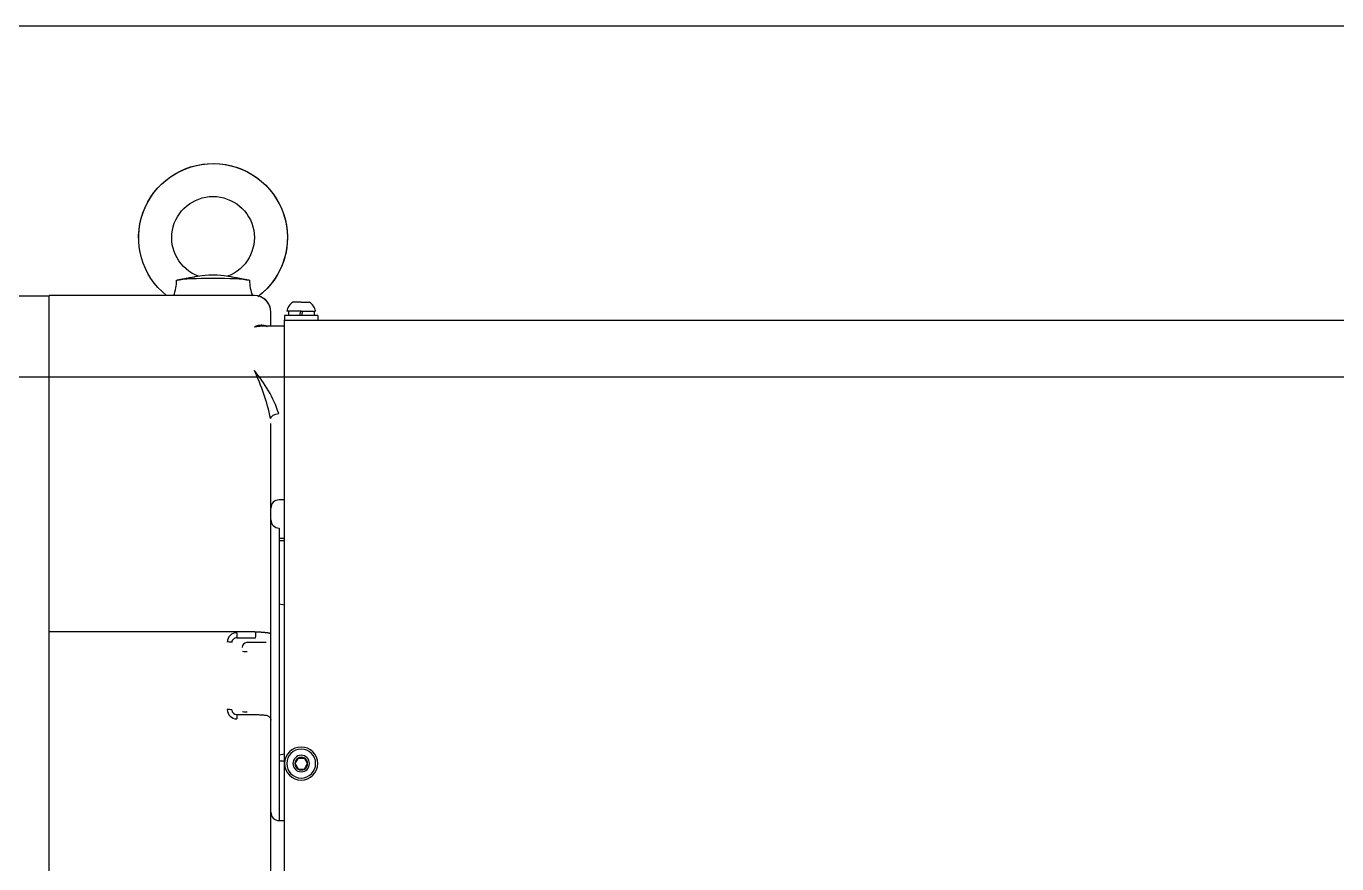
# Model space of a CAD drawing. Extents: x -599358 to 2865263, y -1062760 to 486533.
# Drawn here: x 1909829 to 1910576, y -666108 to -665630 of the extents above; entities that cross this region are included whole.
import ezdxf

# ---------------------------------------------------------------- set-up
doc = ezdxf.new("R2010")
doc.units = 0
doc.linetypes.add('DASH', pattern=[0.35, 0.25, -0.1])
for name, color, linetype in [('A-LIN-V', 9, 'Continuous'), ('EWHS5T6M-3', 7, 'Continuous'), ('FHSGH10105-主梁-04', 7, 'Continuous')]:
    doc.layers.add(name, color=color, linetype=linetype)

# ---------------------------------------------------------------- blocks, each defined once
blk = doc.blocks.new('G$C20E3758E-M')
at = {"color": 3}
blk.add_line((-1394.32, 3259.01), (-1394.32, 3258.93), dxfattribs=at)
at = {"color": 6, "linetype": 'DASH'}
blk.add_lwpolyline([(1105.4, 3356.73), (-4404.95, 3356.73), (-4404.95, 1700.76)], dxfattribs=at)
at = {"layer": 'EWHS5T6M-3', "color": 3, "linetype": 'Continuous'}
for p, q in [((-1341.33, 3265.86), (-1339.63, 3266.19)), ((-1330.01, 3266.19), (-1328.32, 3265.86)), ((-1406.92, 3258.93), (-1394.32, 3258.93)), ((-1406.92, 3258.93), (-1394.32, 3258.93)), ((-1319.82, 3259.01), (-1394.32, 3259.01)), ((-1394.32, 3247.6), (-1394.32, 3259.01)), ((-1351.71, 3259.01), (-1394.32, 3259.01)), ((-1394.32, 3247.6), (-1394.32, 3258.76)), ((-1302.83, 3253.3), (-1308.08, 3253.3)), ((-1307.48, 3253.3), (-1307.48, 3251.7)), ((-1302.83, 3256.6), (-1305.83, 3256.6)), ((-1303.03, 3253.3), (-1303.45, 3251.7)), ((-1302.83, 3256.6), (-1299.83, 3256.6)), ((-1302.83, 3253.3), (-1297.58, 3253.3)), ((-1302.63, 3251.7), (-1302.2, 3253.3)), ((-1300.51, 3256.6), (-1300.52, 3256.6)), ((-1298.18, 3253.3), (-1298.18, 3251.7)), ((-1313.82, 3247.94), (-1313.82, 3252.96)), ((-1313.82, 3247.94), (-1313.82, 3252.96)), ((-1296.83, 3251.7), (-1308.83, 3251.7)), ((-1308.83, 3251.7), (-1308.83, 3250.1)), ((-1308.83, 3223.6), (-1308.83, 3250.1)), ((-1308.83, 3250.1), (-726.88, 3250.1)), ((-1308.83, 3247.94), (-1308.83, 3250.1)), ((-1308.83, 3250.1), (-726.88, 3250.1)), ((-1296.83, 3251.7), (-1296.83, 3250.1)), ((-1394.32, 3231.76), (-1394.32, 3247.6)), ((-1394.32, 3231.76), (-1394.32, 3247.6)), ((-1317.37, 3247.94), (-1308.83, 3247.94)), ((-1313.82, 3247.94), (-1308.83, 3247.94)), ((-1394.32, 3137.44), (-1394.32, 3231.76)), ((-1394.32, 3136.92), (-1394.32, 3231.76)), ((-1308.83, 3037.09), (-1308.83, 3223.6)), ((-1313.82, 3136.1), (-1313.82, 3212.55)), ((-1308.83, 3184.82), (-1310.82, 3184.82)), ((-1310.82, 3174.61), (-1310.82, 3124.41)), ((-1308.83, 3170.79), (-1310.82, 3170.79)), ((-1310.82, 3170.11), (-1308.83, 3170.11)), ((-1310.82, 3147.04), (-1308.83, 3146.68)), ((-1394.32, 3046.28), (-1394.32, 3136.92)), ((-1319.82, 3136.92), (-1394.32, 3136.92)), ((-1394.32, 3046.28), (-1394.32, 3136.4)), ((-1326.21, 3134.78), (-1319.39, 3134.78)), ((-1313.82, 3134.7), (-1313.82, 3136.1)), ((-1313.82, 3129.61), (-1313.82, 3134.7)), ((-1315.52, 3133.01), (-1322.63, 3133.01)), ((-1313.82, 3107.7), (-1313.82, 3129.61)), ((-1310.82, 3124.41), (-1310.82, 3068.44)), ((-1326.21, 3106.9), (-1319.82, 3106.9)), ((-1313.82, 3104.79), (-1313.82, 3107.7)), ((-1313.82, 3046.19), (-1313.82, 3104.82)), ((-1308.83, 3092.55), (-1310.82, 3092.19)), ((-1310.82, 3090.12), (-1308.83, 3090.12)), ((-1303.98, 3091.12), (-1305.13, 3089.12)), ((-1305.13, 3089.12), (-1303.98, 3087.12)), ((-1303.98, 3091.12), (-1301.67, 3091.12)), ((-1303.98, 3087.12), (-1301.67, 3087.12)), ((-1300.52, 3089.12), (-1301.67, 3091.12)), ((-1301.67, 3087.12), (-1300.52, 3089.12)), ((-1310.82, 3068.44), (-1308.83, 3068.44))]:
    blk.add_line(p, q, dxfattribs=at)
for centre, radius, start, end in [((-1367.05, 3265.23), 19.04, 340.8166, 358.0072), ((-1302.55, 3265.24), 19.08, 182.0189, 199.43), ((-1319.85, 3252.98), 6.02, 359.7712, 89.7694), ((-1319.85, 3252.98), 6.02, 359.7712, 74.2913), ((-1302.83, 3252.14), 5.38, 123.9117, 167.5145), ((-1302.83, 3252.14), 5.38, 12.4855, 56.0883), ((-1389.8, 3198.38), 77.52, 11.8978, 25.5015), ((-1356.58, 3200.58), 48.19, 18.9488, 40.3087), ((-1310.82, 3181.82), 3, 90, 180), ((-1310.82, 3177.61), 3, 180, 270), ((-1326.23, 3133.2), 3.42, 89.5321, 179.3724), ((-1326.28, 3133.07), 1.71, 87.6388, 178.6889), ((-1279.45, 3135.7), 46.77, 178.8719, 181.1281), ((-1319.84, 3136.18), 0.738, 56.5639, 88.8489), ((-1319.53, 3136.6), 0.216, 4.9309, 64.4876), ((-1331.46, 3136.22), 12.15, 353.1818, 1.8796), ((-1329.34, 3126.08), 7.17, 79.092, 92.5425), ((-1322.59, 3131.3), 1.71, 91.3629, 180.1595), ((-1322.66, 3137.67), 7.92, 259.7311, 271.9035), ((-1329.33, 3101.65), 7.09, 79.0186, 92.6159), ((-1326.23, 3108.77), 3.43, 180.68, 270.4155), ((-1326.22, 3108.66), 1.77, 181.5707, 270.3627), ((-1322.72, 3114.93), 7.09, 259.0186, 272.6159), ((-1302.83, 3089.12), 6, 0, 180), ((-1302.83, 3089.12), 5.25, 0, 180), ((-1302.83, 3089.12), 3, 0, 180), ((-1302.83, 3089.12), 2.31, 60, 120), ((-1302.83, 3089.12), 6, 180, 0), ((-1302.83, 3089.12), 5.25, 180, 0), ((-1302.83, 3089.12), 3, 180, 0), ((-1302.83, 3089.12), 2.31, 120, 180), ((-1302.83, 3089.12), 2.31, 180, 240), ((-1302.83, 3089.12), 2.31, 240, 300), ((-1302.83, 3089.12), 2.31, 0, 60), ((-1302.83, 3089.12), 2.31, 300, 0), ((-1310.82, 3071.44), 3, 180, 270)]:
    blk.add_arc(centre, radius, start, end, dxfattribs=at)
at = {"layer": 'EWHS5T6M-3', "color": 3, "linetype": 'Continuous', "extrusion": (0, 0, -1)}
for centre, major_axis, ratio, start_param, end_param in [((-1334.82, 3279.99), (-27, 0), 0.996195, -0.894844, 4.064252), ((-1334.82, 3279.99), (-27, 0), 0.996195, -0.894844, 4.049918), ((-1334.82, 3279.99), (-15, 0), 0.996195, -1.211117, 4.35271), ((-1334.82, 3264.05), (14.5, 0), 0.087156, 3.567796, 4.712389), ((-1334.82, 3266), (5.28, 0), 0.087156, 3.565804, 4.712389), ((-1334.82, 3266), (5.28, 0), 0.087156, 4.712389, 5.858974), ((-1334.82, 3264.05), (14.5, 0), 0.087156, 4.712389, 5.856982), ((-1310.99, 3214.47), (-2.95, -0.52), 0.579645, 0.23379, 1.672671)]:
    blk.add_ellipse(centre, major_axis=major_axis, ratio=ratio, start_param=start_param, end_param=end_param, dxfattribs=at)
at = {"layer": 'EWHS5T6M-3', "color": 3, "linetype": 'Continuous'}
for points, knots in [([(-1348.02, 3264.57), (-1347.92, 3264.59), (-1347.71, 3264.63), (-1347.4, 3264.69), (-1347.09, 3264.75), (-1346.79, 3264.81), (-1346.5, 3264.86), (-1346.21, 3264.92), (-1345.92, 3264.97), (-1345.64, 3265.03), (-1345.23, 3265.11), (-1344.71, 3265.2), (-1344.08, 3265.33), (-1343.49, 3265.44), (-1342.71, 3265.59), (-1341.99, 3265.73), (-1341.47, 3265.83), (-1341.29, 3265.87), (-1341.26, 3265.88)], [0, 0, 0, 0, 0.0291535, 0.0579, 0.0862636, 0.114267, 0.1419322, 0.1692799, 0.1963296, 0.2231, 0.2496083, 0.3142608, 0.3745184, 0.4399871, 0.4983658, 0.6233073, 0.6899846, 0.7009324, 0.7009324, 0.7009324, 0.7009324]), ([(-1328.38, 3265.88), (-1328.36, 3265.87), (-1328.17, 3265.84), (-1327.66, 3265.73), (-1326.93, 3265.59), (-1326.16, 3265.44), (-1325.57, 3265.33), (-1324.93, 3265.2), (-1324.34, 3265.09), (-1323.78, 3264.98), (-1323.26, 3264.89), (-1322.73, 3264.78), (-1322.18, 3264.68), (-1321.81, 3264.61), (-1321.62, 3264.57)], [0.2991535, 0.2991535, 0.2991535, 0.2991535, 0.3094943, 0.3759967, 0.5011338, 0.5596756, 0.6253853, 0.6856136, 0.7502717, 0.7981934, 0.8470118, 0.8968364, 0.9477883, 1, 1, 1, 1]), ([(-1315.18, 3247.6), (-1315.18, 3247.6), (-1315.23, 3247.63), (-1315.34, 3247.7), (-1315.5, 3247.78), (-1315.67, 3247.86), (-1315.84, 3247.93), (-1316.03, 3248), (-1316.24, 3248.05), (-1316.47, 3248.1), (-1316.72, 3248.14), (-1317.01, 3248.17), (-1317.32, 3248.17), (-1317.67, 3248.16), (-1318.04, 3248.12), (-1318.45, 3248.05), (-1318.88, 3247.95), (-1319.34, 3247.8), (-1319.66, 3247.67), (-1319.82, 3247.6)], [0.3697018, 0.3697018, 0.3697018, 0.3697018, 0.3698202, 0.3948705, 0.42041, 0.4464403, 0.4729628, 0.4999791, 0.5295356, 0.5622689, 0.5981805, 0.6372718, 0.6795436, 0.7249968, 0.7736319, 0.8254494, 0.8804497, 0.9386332, 1, 1, 1, 1]), ([(-1319.82, 3247.6), (-1319.72, 3247.63), (-1319.51, 3247.68), (-1319.21, 3247.74), (-1318.92, 3247.79), (-1318.64, 3247.84), (-1318.39, 3247.87), (-1318.14, 3247.9), (-1317.91, 3247.91), (-1317.69, 3247.93), (-1317.49, 3247.93), (-1317.35, 3247.94), (-1317.28, 3247.94), (-1317.28, 3247.94)], [0, 0, 0, 0, 0.0263006, 0.0514237, 0.0753694, 0.0981375, 0.1197282, 0.1401415, 0.1593774, 0.1774359, 0.1943171, 0.2100211, 0.2121854, 0.2121854, 0.2121854, 0.2121854]), ([(-1313.82, 3136.1), (-1313.83, 3136.11), (-1313.83, 3136.13), (-1313.84, 3136.16), (-1313.87, 3136.18), (-1313.9, 3136.21), (-1313.94, 3136.24), (-1313.99, 3136.26), (-1314.04, 3136.29), (-1314.1, 3136.31), (-1314.17, 3136.33), (-1314.24, 3136.36), (-1314.31, 3136.38), (-1314.39, 3136.4), (-1314.47, 3136.42), (-1314.56, 3136.44), (-1314.64, 3136.45), (-1314.73, 3136.47), (-1314.82, 3136.49), (-1314.91, 3136.5), (-1315, 3136.52), (-1315.09, 3136.53), (-1315.18, 3136.54), (-1315.27, 3136.56), (-1315.35, 3136.57), (-1315.53, 3136.59), (-1315.8, 3136.62), (-1316.2, 3136.66), (-1316.62, 3136.69), (-1317.05, 3136.72), (-1317.51, 3136.75), (-1317.98, 3136.77), (-1318.46, 3136.78), (-1318.94, 3136.79), (-1319.27, 3136.8), (-1319.43, 3136.8)], [0, 0, 0, 0, 0.027471, 0.054365, 0.080681, 0.10642, 0.131582, 0.156167, 0.180175, 0.203606, 0.226459, 0.248735, 0.270434, 0.291556, 0.312101, 0.332068, 0.351458, 0.370272, 0.388508, 0.406167, 0.423249, 0.439754, 0.455681, 0.471032, 0.485806, 0.500003, 0.556902, 0.613462, 0.669684, 0.725569, 0.781119, 0.836335, 0.89122, 0.945774, 1, 1, 1, 1]), ([(-1326.21, 3106.89), (-1326.21, 3106.91), (-1326.21, 3106.89), (-1326.21, 3106.75), (-1326.21, 3106.64), (-1326.21, 3106.36), (-1326.21, 3106.18), (-1326.21, 3105.78), (-1326.21, 3105.57), (-1326.21, 3105.34)], [0, 0, 0, 0, 0.25, 0.25, 0.5, 0.5, 0.75, 0.75, 1, 1, 1, 1]), ([(-1319.82, 3106.9), (-1319.42, 3106.89), (-1318.54, 3106.89), (-1317.07, 3106.83), (-1315.93, 3106.71), (-1315.29, 3106.6), (-1314.68, 3106.36), (-1314.17, 3105.93), (-1313.88, 3105.38), (-1313.84, 3105.02), (-1313.82, 3104.82)], [0, 0, 0, 0, 0.127876, 0.328514, 0.539358, 0.689471, 0.783591, 0.862762, 0.935729, 1, 1, 1, 1])]:
    blk.add_open_spline(points, degree=3, knots=knots, dxfattribs=at)
at = {"layer": 'FHSGH10105-主梁-04', "color": 3, "linetype": 'Continuous'}
blk.add_line((-4325.26, 3229.47), (1105.4, 3229.47), dxfattribs=at)

msp = doc.modelspace()

# ---------------------------------------------------------------- block references
at = {"layer": 'A-LIN-V', "xscale": 1.571585729816195, "yscale": 1.571585729816195, "zscale": 1.571585729816195}
msp.add_blockref('G$C20E3758E-M', (1912033.02, -670905.27), dxfattribs=at)

doc.saveas('drawing.dxf')
